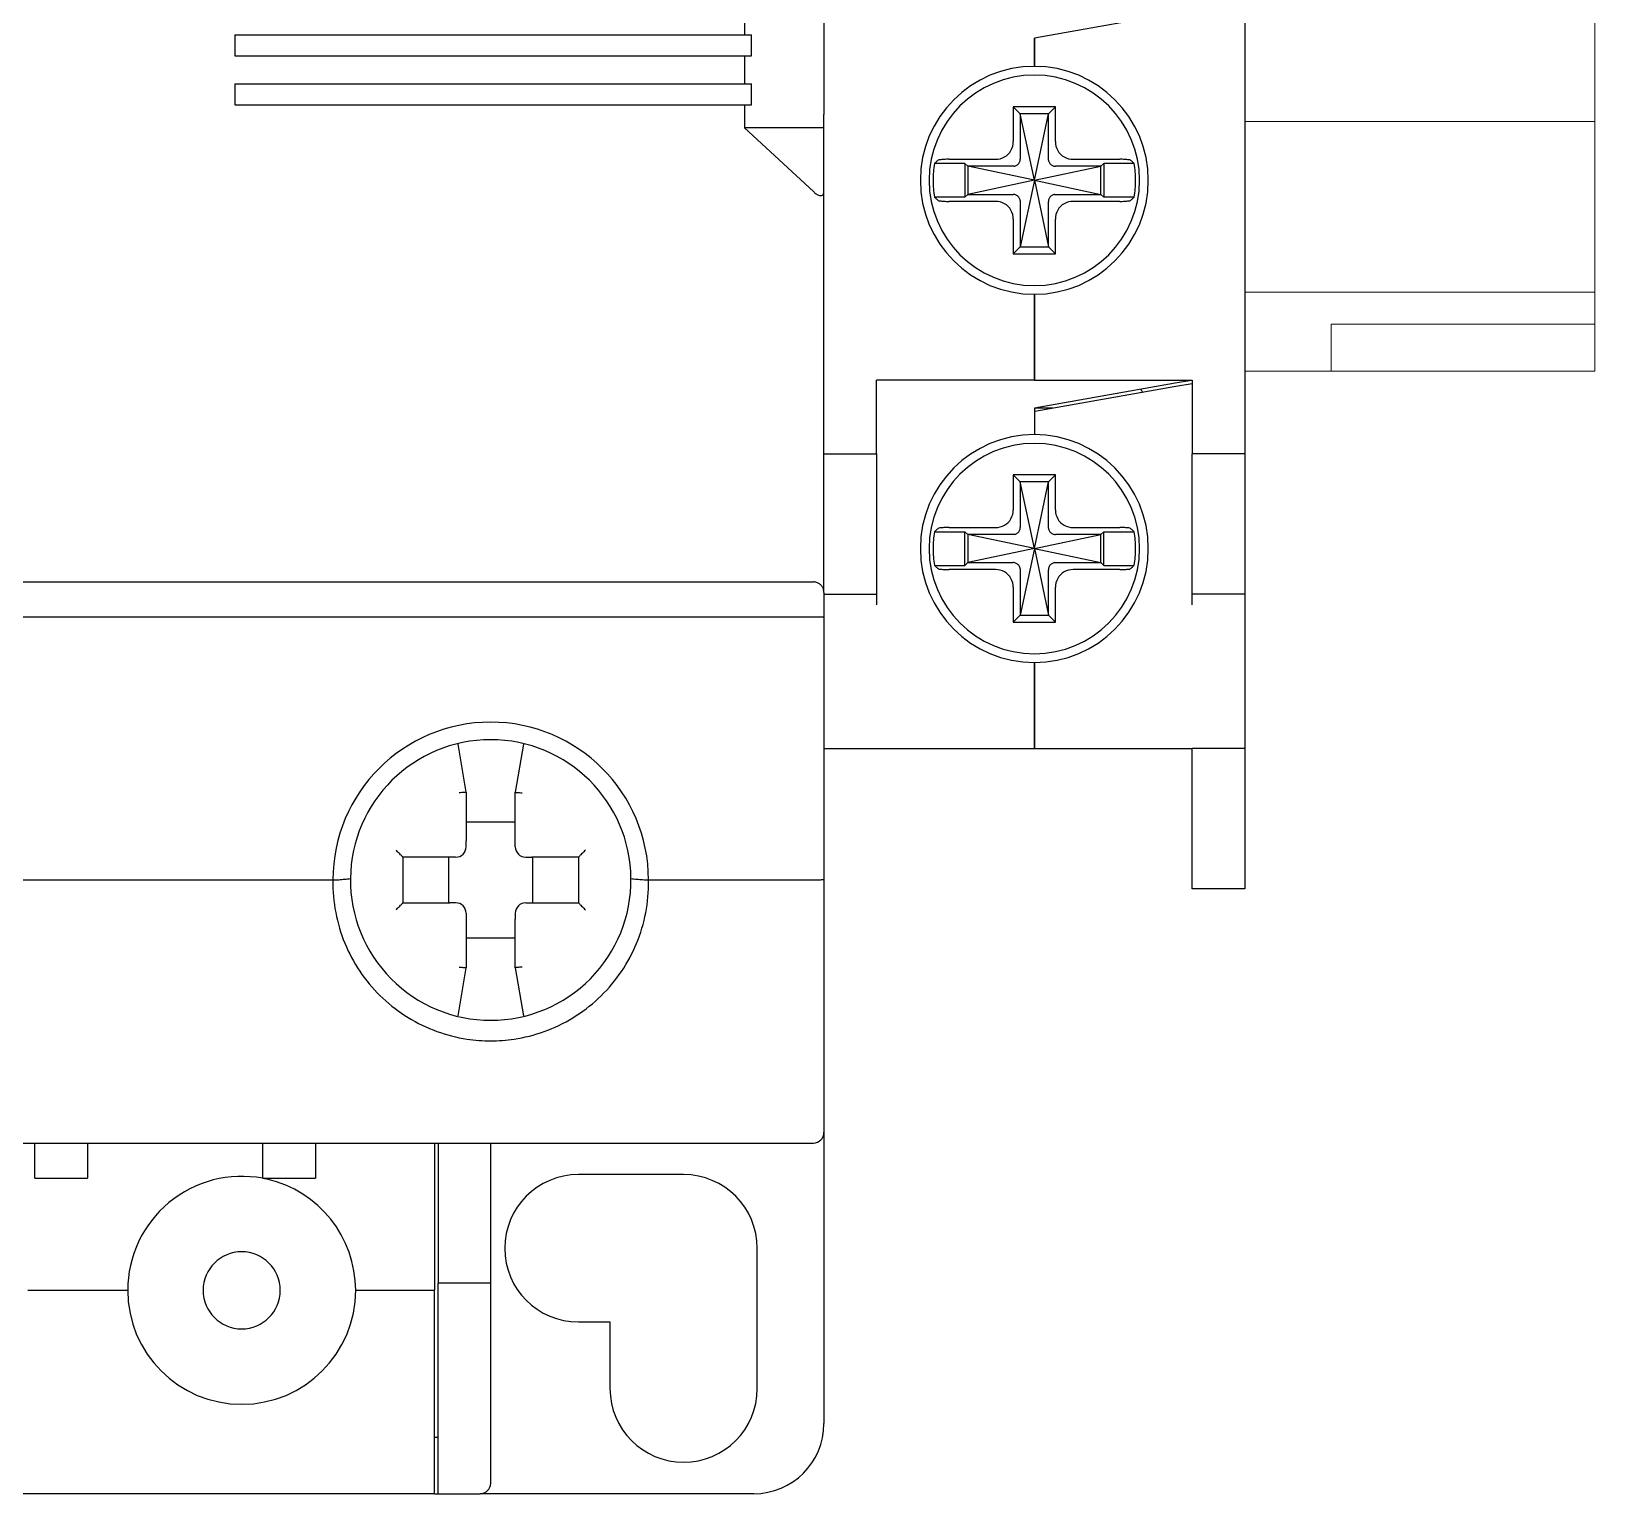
# Model space of a CAD drawing. Header units: millimetres. Extents: x 0 to 3804, y 0 to 2690.
# Drawn here: x 2135.85 to 2180.43, y 1877.71 to 1919.41 of the extents above; entities that cross this region are included whole.
import ezdxf

# ---------------------------------------------------------------- set-up
doc = ezdxf.new("R2010")
doc.units = ezdxf.units.MM
doc.linetypes.add('HIDDEN2', pattern=[4.7625, 3.175, -1.5875])
for name, color, linetype in [('01', 7, 'HIDDEN2'), ('E600_Gen', 4, 'Continuous'), ('도면층1', 3, 'Continuous')]:
    doc.layers.add(name, color=color, linetype=linetype)

# ---------------------------------------------------------------- blocks, each defined once
blk = doc.blocks.new('MFNN')
at = {"layer": '01', "color": 6, "linetype": 'Continuous', "lineweight": 9}
for p, q in [((-10647.646, 39819.268), (-10647.646, 39777.276)), ((-10637.668, 39819.268), (-10637.668, 39777.276)), ((-10647.646, 39784.396), (-10637.668, 39784.396)), ((-10647.646, 39779.534), (-10637.668, 39779.534)), ((-10647.646, 39778.622), (-10640.129, 39778.622)), ((-10640.129, 39777.276), (-10640.129, 39778.622)), ((-10637.668, 39777.276), (-10647.646, 39777.276))]:
    blk.add_line(p, q, dxfattribs=at)

msp = doc.modelspace()

# ---------------------------------------------------------------- linework, layer by layer
at = {"color": 7, "linetype": 'Continuous'}
for p, q in [((2156.186, 1920.105), (2156.186, 1919.305)), ((2141.648, 1919.305), (2156.186, 1919.305)), ((2141.648, 1919.305), (2141.648, 1918.705)), ((2156.186, 1919.305), (2156.386, 1919.305)), ((2156.386, 1918.705), (2156.386, 1919.305)), ((2141.648, 1918.705), (2156.186, 1918.705)), ((2156.186, 1918.705), (2156.386, 1918.705)), ((2156.186, 1918.705), (2156.186, 1917.905)), ((2141.648, 1917.905), (2156.186, 1917.905)), ((2141.648, 1917.905), (2141.648, 1917.305)), ((2156.186, 1917.905), (2156.386, 1917.905)), ((2156.386, 1917.305), (2156.386, 1917.905)), ((2141.648, 1917.305), (2156.186, 1917.305)), ((2156.186, 1917.305), (2156.386, 1917.305)), ((2156.186, 1917.305), (2156.186, 1916.655)), ((2158.448, 1916.655), (2156.186, 1916.655)), ((2156.186, 1916.655), (2158.148, 1914.834))]:
    msp.add_line(p, q, dxfattribs=at)
msp.add_open_spline([(2158.148, 1914.834), (2158.172, 1914.812), (2158.218, 1914.774), (2158.289, 1914.733), (2158.353, 1914.714), (2158.411, 1914.726), (2158.445, 1914.774), (2158.448, 1914.813), (2158.448, 1914.834)], degree=3, knots=[0, 0, 0, 0, 0.0962463, 0.179506, 0.2442074, 0.2946497, 0.3447891, 0.4079797, 0.4079797, 0.4079797, 0.4079797], dxfattribs=at)
at = {"layer": '도면층1', "color": 7, "linetype": 'Continuous'}
for p, q in [((2170.448, 1954.055), (2170.448, 1907.355)), ((2158.448, 1942.705), (2158.448, 1918.705)), ((2168.948, 1920.005), (2164.448, 1919.212)), ((2168.948, 1920.005), (2164.448, 1919.212)), ((2164.448, 1918.405), (2164.448, 1919.212)), ((2164.448, 1919.212), (2164.448, 1918.405)), ((2158.448, 1918.705), (2158.448, 1917.032)), ((2158.448, 1903.405), (2158.448, 1917.032)), ((2164.048, 1917.055), (2163.848, 1917.255)), ((2163.848, 1917.255), (2163.848, 1916.26)), ((2165.048, 1917.255), (2163.848, 1917.255)), ((2164.448, 1915.155), (2164.048, 1917.055)), ((2164.848, 1917.055), (2164.048, 1917.055)), ((2164.048, 1917.055), (2164.048, 1915.757)), ((2164.448, 1915.155), (2164.848, 1917.055)), ((2164.848, 1917.055), (2165.048, 1917.255)), ((2164.848, 1915.757), (2164.848, 1917.055)), ((2165.048, 1916.26), (2165.048, 1917.255)), ((2162.468, 1915.635), (2161.602, 1915.635)), ((2162.015, 1915.755), (2163.343, 1915.755)), ((2162.468, 1915.635), (2162.468, 1914.675)), ((2162.548, 1915.555), (2162.468, 1915.635)), ((2164.448, 1915.155), (2162.548, 1915.555)), ((2163.846, 1915.555), (2162.548, 1915.555)), ((2162.548, 1915.555), (2162.548, 1914.755)), ((2164.448, 1915.155), (2166.348, 1915.555)), ((2166.348, 1915.555), (2165.05, 1915.555)), ((2165.553, 1915.755), (2166.882, 1915.755)), ((2166.348, 1915.555), (2166.428, 1915.635)), ((2166.348, 1914.755), (2166.348, 1915.555)), ((2166.428, 1915.635), (2166.428, 1914.675)), ((2167.294, 1915.635), (2166.428, 1915.635)), ((2164.448, 1915.155), (2162.548, 1914.755)), ((2164.448, 1915.155), (2164.048, 1913.255)), ((2164.448, 1915.155), (2164.848, 1913.255)), ((2164.448, 1915.155), (2166.348, 1914.755)), ((2162.468, 1914.675), (2161.602, 1914.675)), ((2162.548, 1914.755), (2162.468, 1914.675)), ((2162.548, 1914.755), (2163.846, 1914.755)), ((2165.05, 1914.755), (2166.348, 1914.755)), ((2166.348, 1914.755), (2166.428, 1914.675)), ((2167.294, 1914.675), (2166.428, 1914.675)), ((2163.343, 1914.555), (2162.015, 1914.555)), ((2164.048, 1914.553), (2164.048, 1913.255)), ((2164.848, 1913.255), (2164.848, 1914.553)), ((2166.882, 1914.555), (2165.553, 1914.555)), ((2163.848, 1914.05), (2163.848, 1913.055)), ((2165.048, 1913.055), (2165.048, 1914.05)), ((2164.048, 1913.255), (2163.848, 1913.055)), ((2163.848, 1913.055), (2165.048, 1913.055)), ((2164.048, 1913.255), (2164.848, 1913.255)), ((2164.848, 1913.255), (2165.048, 1913.055)), ((2164.448, 1909.455), (2164.448, 1911.905)), ((2164.448, 1911.905), (2164.448, 1909.455)), ((2164.448, 1909.455), (2159.948, 1909.455)), ((2159.948, 1907.355), (2159.948, 1909.455)), ((2164.448, 1909.455), (2168.948, 1909.455)), ((2168.463, 1909.37), (2164.448, 1908.662)), ((2168.48, 1909.273), (2164.465, 1908.565)), ((2168.931, 1909.452), (2168.463, 1909.37)), ((2168.948, 1909.355), (2168.48, 1909.273)), ((2168.948, 1909.455), (2168.948, 1907.355)), ((2164.448, 1908.662), (2164.448, 1908.562)), ((2164.978, 1908.655), (2164.448, 1908.655)), ((2164.465, 1908.565), (2164.448, 1908.562)), ((2164.448, 1908.562), (2164.448, 1907.905)), ((2164.448, 1908.562), (2164.448, 1907.905)), ((2158.448, 1907.355), (2159.948, 1907.355)), ((2159.948, 1907.355), (2159.948, 1903.355)), ((2170.448, 1907.355), (2168.948, 1907.355)), ((2168.948, 1903.355), (2168.948, 1907.355)), ((2170.448, 1907.355), (2170.448, 1903.355)), ((2163.848, 1906.755), (2163.848, 1905.76)), ((2164.048, 1906.555), (2163.848, 1906.755)), ((2165.048, 1906.755), (2163.848, 1906.755)), ((2164.848, 1906.555), (2165.048, 1906.755)), ((2165.048, 1905.76), (2165.048, 1906.755)), ((2164.448, 1904.655), (2164.048, 1906.555)), ((2164.048, 1906.555), (2164.048, 1905.257)), ((2164.848, 1906.555), (2164.048, 1906.555)), ((2164.448, 1904.655), (2164.848, 1906.555)), ((2164.848, 1905.257), (2164.848, 1906.555)), ((2161.602, 1905.135), (2162.468, 1905.135)), ((2162.015, 1905.255), (2163.343, 1905.255)), ((2162.468, 1904.175), (2162.468, 1905.135)), ((2162.548, 1905.055), (2162.468, 1905.135)), ((2164.448, 1904.655), (2162.548, 1905.055)), ((2163.846, 1905.055), (2162.548, 1905.055)), ((2162.548, 1905.055), (2162.548, 1904.255)), ((2164.448, 1904.655), (2166.348, 1905.055)), ((2166.348, 1905.055), (2165.05, 1905.055)), ((2165.553, 1905.255), (2166.882, 1905.255)), ((2166.348, 1905.055), (2166.428, 1905.135)), ((2166.348, 1904.255), (2166.348, 1905.055)), ((2166.428, 1905.135), (2167.294, 1905.135)), ((2166.428, 1904.175), (2166.428, 1905.135)), ((2164.448, 1904.655), (2162.548, 1904.255)), ((2164.448, 1904.655), (2164.048, 1902.755)), ((2164.448, 1904.655), (2164.848, 1902.755)), ((2164.448, 1904.655), (2166.348, 1904.255)), ((2161.602, 1904.175), (2162.468, 1904.175)), ((2163.343, 1904.055), (2162.015, 1904.055)), ((2162.548, 1904.255), (2162.468, 1904.175)), ((2162.548, 1904.255), (2163.846, 1904.255)), ((2164.048, 1904.053), (2164.048, 1902.755)), ((2164.848, 1902.755), (2164.848, 1904.053)), ((2165.05, 1904.255), (2166.348, 1904.255)), ((2166.882, 1904.055), (2165.553, 1904.055)), ((2166.348, 1904.255), (2166.428, 1904.175)), ((2166.428, 1904.175), (2167.294, 1904.175)), ((2103.748, 1903.705), (2158.148, 1903.705)), ((2163.848, 1903.55), (2163.848, 1902.555)), ((2165.048, 1902.555), (2165.048, 1903.55)), ((2158.448, 1903.405), (2158.448, 1902.705)), ((2158.448, 1903.355), (2159.948, 1903.355)), ((2159.948, 1903.355), (2159.948, 1903.055)), ((2170.448, 1903.355), (2168.948, 1903.355)), ((2168.948, 1903.055), (2168.948, 1903.355)), ((2170.448, 1903.355), (2170.448, 1903.055)), ((2170.448, 1903.055), (2170.448, 1898.955)), ((2103.448, 1902.705), (2158.448, 1902.705)), ((2158.448, 1902.705), (2158.448, 1895.232)), ((2158.448, 1902.705), (2158.448, 1895.232)), ((2164.048, 1902.755), (2163.848, 1902.555)), ((2164.048, 1902.755), (2164.848, 1902.755)), ((2164.848, 1902.755), (2165.048, 1902.555)), ((2163.848, 1902.555), (2165.048, 1902.555)), ((2164.448, 1898.955), (2164.448, 1901.405)), ((2164.448, 1901.405), (2164.448, 1898.955)), ((2148.248, 1897.705), (2148.017, 1899.081)), ((2149.88, 1899.081), (2149.648, 1897.705)), ((2158.448, 1898.955), (2164.448, 1898.955)), ((2164.448, 1898.955), (2168.948, 1898.955)), ((2170.448, 1898.955), (2168.948, 1898.955)), ((2168.948, 1894.955), (2168.948, 1898.955)), ((2170.448, 1898.955), (2170.448, 1894.955)), ((2148.248, 1897.705), (2148.248, 1896.326)), ((2148.248, 1897.705), (2148.248, 1896.326)), ((2149.648, 1896.326), (2149.648, 1897.705)), ((2149.648, 1896.326), (2149.648, 1897.705)), ((2149.648, 1896.855), (2148.248, 1896.855)), ((2148.248, 1896.155), (2148.248, 1896.326)), ((2149.648, 1896.155), (2149.648, 1896.326)), ((2146.448, 1894.555), (2146.448, 1895.855)), ((2147.778, 1895.855), (2146.448, 1895.855)), ((2147.778, 1895.855), (2146.448, 1895.855)), ((2147.748, 1895.855), (2147.748, 1894.555)), ((2147.948, 1895.855), (2147.778, 1895.855)), ((2149.948, 1895.855), (2150.119, 1895.855)), ((2151.448, 1895.855), (2150.119, 1895.855)), ((2151.448, 1895.855), (2150.119, 1895.855)), ((2150.148, 1894.555), (2150.148, 1895.855)), ((2151.448, 1895.855), (2151.448, 1894.555)), ((2135.448, 1895.205), (2144.448, 1895.205)), ((2153.448, 1895.205), (2158.148, 1895.205)), ((2158.448, 1895.232), (2158.448, 1888.005)), ((2170.448, 1894.955), (2168.948, 1894.955)), ((2146.448, 1894.555), (2147.778, 1894.555)), ((2146.448, 1894.555), (2147.778, 1894.555)), ((2147.948, 1894.555), (2147.778, 1894.555)), ((2148.248, 1894.255), (2148.248, 1894.085)), ((2149.648, 1894.255), (2149.648, 1894.085)), ((2149.948, 1894.555), (2150.119, 1894.555)), ((2150.119, 1894.555), (2151.448, 1894.555)), ((2150.119, 1894.555), (2151.448, 1894.555)), ((2148.248, 1894.085), (2148.248, 1892.705)), ((2148.248, 1894.085), (2148.248, 1892.705)), ((2149.648, 1892.705), (2149.648, 1894.085)), ((2149.648, 1892.705), (2149.648, 1894.085)), ((2148.248, 1893.555), (2149.648, 1893.555)), ((2148.017, 1891.33), (2148.248, 1892.705)), ((2149.648, 1892.705), (2149.88, 1891.33)), ((2158.448, 1888.005), (2158.448, 1879.705)), ((2103.748, 1887.705), (2158.148, 1887.705)), ((2135.948, 1886.705), (2135.948, 1887.705)), ((2137.448, 1887.705), (2137.448, 1886.705)), ((2142.448, 1886.705), (2142.448, 1887.705)), ((2143.948, 1887.705), (2143.948, 1886.705)), ((2147.348, 1887.705), (2147.348, 1883.705)), ((2147.448, 1887.705), (2147.448, 1883.705)), ((2148.948, 1883.705), (2148.948, 1887.705)), ((2135.948, 1886.705), (2137.448, 1886.705)), ((2142.448, 1886.705), (2143.948, 1886.705)), ((2154.448, 1886.805), (2151.448, 1886.805)), ((2156.548, 1880.705), (2156.548, 1884.705)), ((2135.748, 1883.505), (2138.598, 1883.505)), ((2145.098, 1883.505), (2147.348, 1883.505)), ((2147.348, 1883.705), (2147.348, 1883.505)), ((2147.348, 1877.705), (2147.348, 1883.505)), ((2148.948, 1883.705), (2147.448, 1883.705)), ((2147.448, 1883.505), (2147.448, 1883.705)), ((2147.448, 1877.705), (2147.448, 1883.505)), ((2148.948, 1878.005), (2148.948, 1883.705)), ((2151.448, 1882.605), (2152.348, 1882.605)), ((2152.348, 1882.605), (2152.348, 1880.705)), ((2147.448, 1879.305), (2147.348, 1879.305)), ((2147.348, 1877.705), (2114.548, 1877.705)), ((2147.348, 1877.705), (2147.448, 1877.705)), ((2147.448, 1877.705), (2148.648, 1877.705)), ((2156.448, 1877.705), (2148.648, 1877.705))]:
    msp.add_line(p, q, dxfattribs=at)
for centre, radius, start, end in [((2164.448, 1915.155), 3.25, 90, 270), ((2164.448, 1915.155), 3.25, 270, 90), ((2164.448, 1915.155), 3, 0, 180), ((2164.448, 1915.155), 2.886, 170.427, 180), ((2164.448, 1915.155), 2.886, 0, 9.573), ((2164.448, 1915.155), 3, 180, 0), ((2164.448, 1915.155), 2.886, 180, 189.573), ((2164.448, 1915.155), 2.886, 350.427, 0), ((2167.948, 1909.392), 0.5, 202.8756, 215.3737), ((2164.448, 1904.655), 3.25, 90, 270), ((2164.448, 1904.655), 3, 0, 180), ((2164.448, 1904.655), 3.25, 270, 90), ((2164.448, 1904.655), 2.886, 170.427, 180), ((2164.448, 1904.655), 2.886, 0, 9.573), ((2164.448, 1904.655), 3, 180, 0), ((2164.448, 1904.655), 2.886, 180, 189.573), ((2164.448, 1904.655), 2.886, 350.427, 0), ((2148.948, 1895.205), 4.5, 0, 180), ((2148.948, 1895.205), 4, 90, 179.4428), ((2148.948, 1895.205), 4, 0.5582, 90), ((2147.948, 1896.155), 0.3, 270, 0), ((2147.948, 1896.155), 0.3, 270, 0), ((2149.948, 1896.155), 0.3, 180, 270), ((2149.948, 1896.155), 0.3, 180, 270), ((2148.948, 1895.205), 4, 179.4428, 270), ((2148.948, 1895.205), 4, 270, 0.5582), ((2147.948, 1894.255), 0.3, 0, 90), ((2147.948, 1894.255), 0.3, 0, 90), ((2149.948, 1894.255), 0.3, 90, 180), ((2149.948, 1894.255), 0.3, 90, 180), ((2158.148, 1888.005), 0.3, 270, 0), ((2141.848, 1883.505), 3.25, 79.3577, 180), ((2141.848, 1883.505), 3.25, 77.1429, 79.3577), ((2141.848, 1883.505), 3.25, 0, 77.1429), ((2151.448, 1884.705), 2.1, 90, 270), ((2154.448, 1884.705), 2.1, 0, 90), ((2141.848, 1883.505), 1.1, 0, 180), ((2141.848, 1883.505), 3.25, 180, 0), ((2141.848, 1883.505), 1.1, 180, 0), ((2154.448, 1880.705), 2.1, 180, 0), ((2156.448, 1879.705), 2, 270, 0), ((2148.648, 1878.005), 0.3, 270, 0)]:
    msp.add_arc(centre, radius, start, end, dxfattribs=at)
for points, knots in [([(2163.343, 1915.755), (2163.431, 1915.755), (2163.609, 1915.8), (2163.803, 1915.994), (2163.848, 1916.172), (2163.848, 1916.26)], [0, 0, 0, 0, 0.2633827, 0.5223901, 0.7862196, 0.7862196, 0.7862196, 0.7862196]), ([(2165.048, 1916.26), (2165.048, 1916.172), (2165.093, 1915.994), (2165.287, 1915.8), (2165.465, 1915.755), (2165.553, 1915.755)], [0, 0, 0, 0, 0.2633387, 0.5224242, 0.7862196, 0.7862196, 0.7862196, 0.7862196]), ([(2161.702, 1915.728), (2161.691, 1915.718), (2161.669, 1915.697), (2161.635, 1915.666), (2161.613, 1915.646), (2161.602, 1915.635)], [0, 0, 0, 0, 0.0455378, 0.0909437, 0.1362268, 0.1362268, 0.1362268, 0.1362268]), ([(2162.015, 1915.755), (2161.966, 1915.755), (2161.877, 1915.755), (2161.777, 1915.742), (2161.715, 1915.74), (2161.702, 1915.728)], [0, 0, 0, 0, 0.1476378, 0.2614907, 0.3149616, 0.3149616, 0.3149616, 0.3149616]), ([(2163.871, 1915.557), (2163.868, 1915.557), (2163.863, 1915.556), (2163.855, 1915.555), (2163.849, 1915.555), (2163.846, 1915.555)], [0, 0, 0, 0, 0.00795294, 0.0160539, 0.02427723, 0.02427723, 0.02427723, 0.02427723]), ([(2163.871, 1915.557), (2163.899, 1915.561), (2163.957, 1915.583), (2164.02, 1915.647), (2164.043, 1915.704), (2164.047, 1915.733)], [0, 0, 0, 0, 0.0874412, 0.1770622, 0.2645034, 0.2645034, 0.2645034, 0.2645034]), ([(2164.047, 1915.733), (2164.047, 1915.736), (2164.048, 1915.741), (2164.048, 1915.749), (2164.048, 1915.755), (2164.048, 1915.757)], [0, 0, 0, 0, 0.00795294, 0.0160539, 0.02427723, 0.02427723, 0.02427723, 0.02427723]), ([(2164.85, 1915.733), (2164.85, 1915.736), (2164.849, 1915.741), (2164.848, 1915.749), (2164.848, 1915.755), (2164.848, 1915.757)], [0, 0, 0, 0, 0.00795294, 0.0160539, 0.02427723, 0.02427723, 0.02427723, 0.02427723]), ([(2164.85, 1915.733), (2164.854, 1915.704), (2164.876, 1915.647), (2164.94, 1915.583), (2164.997, 1915.561), (2165.026, 1915.557)], [0, 0, 0, 0, 0.0874412, 0.1770622, 0.2645034, 0.2645034, 0.2645034, 0.2645034]), ([(2165.026, 1915.557), (2165.029, 1915.557), (2165.034, 1915.556), (2165.042, 1915.555), (2165.048, 1915.555), (2165.05, 1915.555)], [0, 0, 0, 0, 0.00795294, 0.01605389, 0.02427723, 0.02427723, 0.02427723, 0.02427723]), ([(2167.194, 1915.728), (2167.181, 1915.74), (2167.12, 1915.742), (2167.02, 1915.755), (2166.931, 1915.755), (2166.882, 1915.755)], [0, 0, 0, 0, 0.0534709, 0.1673238, 0.3149616, 0.3149616, 0.3149616, 0.3149616]), ([(2167.294, 1915.635), (2167.283, 1915.646), (2167.261, 1915.666), (2167.228, 1915.697), (2167.206, 1915.718), (2167.194, 1915.728)], [0, 0, 0, 0, 0.0452818, 0.0906877, 0.1362268, 0.1362268, 0.1362268, 0.1362268]), ([(2161.602, 1914.675), (2161.613, 1914.665), (2161.635, 1914.644), (2161.669, 1914.613), (2161.691, 1914.593), (2161.702, 1914.583)], [0, 0, 0, 0, 0.0452818, 0.0906877, 0.1362268, 0.1362268, 0.1362268, 0.1362268]), ([(2163.871, 1914.754), (2163.868, 1914.754), (2163.863, 1914.755), (2163.855, 1914.755), (2163.849, 1914.755), (2163.846, 1914.755)], [0, 0, 0, 0, 0.00795294, 0.0160539, 0.02427723, 0.02427723, 0.02427723, 0.02427723]), ([(2164.047, 1914.578), (2164.043, 1914.606), (2164.02, 1914.664), (2163.957, 1914.727), (2163.899, 1914.75), (2163.871, 1914.754)], [0, 0, 0, 0, 0.0874412, 0.1770622, 0.2645034, 0.2645034, 0.2645034, 0.2645034]), ([(2165.026, 1914.754), (2164.997, 1914.75), (2164.94, 1914.727), (2164.876, 1914.664), (2164.854, 1914.606), (2164.85, 1914.578)], [0, 0, 0, 0, 0.0874412, 0.1770622, 0.2645034, 0.2645034, 0.2645034, 0.2645034]), ([(2165.026, 1914.754), (2165.029, 1914.754), (2165.034, 1914.755), (2165.042, 1914.755), (2165.048, 1914.755), (2165.05, 1914.755)], [0, 0, 0, 0, 0.00795294, 0.01605389, 0.02427723, 0.02427723, 0.02427723, 0.02427723]), ([(2167.194, 1914.583), (2167.206, 1914.593), (2167.228, 1914.613), (2167.261, 1914.644), (2167.283, 1914.665), (2167.294, 1914.675)], [0, 0, 0, 0, 0.0455378, 0.0909437, 0.1362268, 0.1362268, 0.1362268, 0.1362268]), ([(2161.702, 1914.583), (2161.715, 1914.571), (2161.777, 1914.569), (2161.877, 1914.555), (2161.966, 1914.555), (2162.015, 1914.555)], [0, 0, 0, 0, 0.0534709, 0.1673238, 0.3149616, 0.3149616, 0.3149616, 0.3149616]), ([(2163.848, 1914.05), (2163.848, 1914.138), (2163.803, 1914.316), (2163.61, 1914.51), (2163.431, 1914.555), (2163.343, 1914.555)], [0, 0, 0, 0, 0.2633384, 0.5224244, 0.7862196, 0.7862196, 0.7862196, 0.7862196]), ([(2164.047, 1914.578), (2164.047, 1914.575), (2164.048, 1914.57), (2164.048, 1914.562), (2164.048, 1914.556), (2164.048, 1914.553)], [0, 0, 0, 0, 0.00795294, 0.0160539, 0.02427723, 0.02427723, 0.02427723, 0.02427723]), ([(2164.85, 1914.578), (2164.85, 1914.575), (2164.849, 1914.57), (2164.848, 1914.562), (2164.848, 1914.556), (2164.848, 1914.553)], [0, 0, 0, 0, 0.00795294, 0.0160539, 0.02427723, 0.02427723, 0.02427723, 0.02427723]), ([(2165.553, 1914.555), (2165.465, 1914.555), (2165.287, 1914.51), (2165.093, 1914.317), (2165.048, 1914.138), (2165.048, 1914.05)], [0, 0, 0, 0, 0.2632905, 0.5224615, 0.7862195, 0.7862195, 0.7862195, 0.7862195]), ([(2166.882, 1914.555), (2166.931, 1914.555), (2167.02, 1914.555), (2167.12, 1914.569), (2167.181, 1914.571), (2167.194, 1914.583)], [0, 0, 0, 0, 0.1476378, 0.2614907, 0.3149616, 0.3149616, 0.3149616, 0.3149616]), ([(2163.343, 1905.255), (2163.431, 1905.255), (2163.609, 1905.3), (2163.803, 1905.494), (2163.848, 1905.672), (2163.848, 1905.76)], [0, 0, 0, 0, 0.2632905, 0.5224615, 0.7862195, 0.7862195, 0.7862195, 0.7862195]), ([(2165.048, 1905.76), (2165.048, 1905.672), (2165.093, 1905.494), (2165.287, 1905.3), (2165.465, 1905.255), (2165.553, 1905.255)], [0, 0, 0, 0, 0.2633384, 0.5224244, 0.7862196, 0.7862196, 0.7862196, 0.7862196]), ([(2161.702, 1905.228), (2161.691, 1905.218), (2161.669, 1905.197), (2161.635, 1905.166), (2161.613, 1905.146), (2161.602, 1905.135)], [0, 0, 0, 0, 0.0455378, 0.0909437, 0.1362268, 0.1362268, 0.1362268, 0.1362268]), ([(2162.015, 1905.255), (2161.966, 1905.255), (2161.877, 1905.255), (2161.777, 1905.242), (2161.715, 1905.24), (2161.702, 1905.228)], [0, 0, 0, 0, 0.1476378, 0.2614907, 0.3149616, 0.3149616, 0.3149616, 0.3149616]), ([(2163.871, 1905.057), (2163.868, 1905.057), (2163.863, 1905.056), (2163.855, 1905.055), (2163.849, 1905.055), (2163.846, 1905.055)], [0, 0, 0, 0, 0.00795294, 0.0160539, 0.02427723, 0.02427723, 0.02427723, 0.02427723]), ([(2163.871, 1905.057), (2163.899, 1905.061), (2163.957, 1905.083), (2164.02, 1905.147), (2164.043, 1905.204), (2164.047, 1905.233)], [0, 0, 0, 0, 0.0874412, 0.1770622, 0.2645034, 0.2645034, 0.2645034, 0.2645034]), ([(2164.047, 1905.233), (2164.047, 1905.236), (2164.048, 1905.241), (2164.048, 1905.249), (2164.048, 1905.255), (2164.048, 1905.257)], [0, 0, 0, 0, 0.00795294, 0.0160539, 0.02427723, 0.02427723, 0.02427723, 0.02427723]), ([(2164.85, 1905.233), (2164.85, 1905.236), (2164.849, 1905.241), (2164.848, 1905.249), (2164.848, 1905.255), (2164.848, 1905.257)], [0, 0, 0, 0, 0.00795294, 0.0160539, 0.02427723, 0.02427723, 0.02427723, 0.02427723]), ([(2164.85, 1905.233), (2164.854, 1905.204), (2164.876, 1905.147), (2164.94, 1905.083), (2164.997, 1905.061), (2165.026, 1905.057)], [0, 0, 0, 0, 0.0874412, 0.1770622, 0.2645034, 0.2645034, 0.2645034, 0.2645034]), ([(2165.026, 1905.057), (2165.029, 1905.057), (2165.034, 1905.056), (2165.042, 1905.055), (2165.048, 1905.055), (2165.05, 1905.055)], [0, 0, 0, 0, 0.00795294, 0.01605389, 0.02427723, 0.02427723, 0.02427723, 0.02427723]), ([(2167.194, 1905.228), (2167.181, 1905.24), (2167.12, 1905.242), (2167.02, 1905.255), (2166.931, 1905.255), (2166.882, 1905.255)], [0, 0, 0, 0, 0.0534709, 0.1673238, 0.3149616, 0.3149616, 0.3149616, 0.3149616]), ([(2167.294, 1905.135), (2167.283, 1905.146), (2167.261, 1905.166), (2167.228, 1905.197), (2167.206, 1905.218), (2167.194, 1905.228)], [0, 0, 0, 0, 0.0452818, 0.0906877, 0.1362268, 0.1362268, 0.1362268, 0.1362268]), ([(2161.602, 1904.175), (2161.613, 1904.165), (2161.635, 1904.144), (2161.669, 1904.113), (2161.691, 1904.093), (2161.702, 1904.083)], [0, 0, 0, 0, 0.0452818, 0.0906877, 0.1362268, 0.1362268, 0.1362268, 0.1362268]), ([(2161.702, 1904.083), (2161.715, 1904.071), (2161.777, 1904.069), (2161.877, 1904.055), (2161.966, 1904.055), (2162.015, 1904.055)], [0, 0, 0, 0, 0.0534709, 0.1673238, 0.3149616, 0.3149616, 0.3149616, 0.3149616]), ([(2163.848, 1903.55), (2163.848, 1903.638), (2163.803, 1903.816), (2163.61, 1904.01), (2163.431, 1904.055), (2163.343, 1904.055)], [0, 0, 0, 0, 0.2633387, 0.5224242, 0.7862196, 0.7862196, 0.7862196, 0.7862196]), ([(2163.871, 1904.254), (2163.868, 1904.254), (2163.863, 1904.255), (2163.855, 1904.255), (2163.849, 1904.255), (2163.846, 1904.255)], [0, 0, 0, 0, 0.00795294, 0.0160539, 0.02427723, 0.02427723, 0.02427723, 0.02427723]), ([(2164.047, 1904.078), (2164.043, 1904.106), (2164.02, 1904.164), (2163.957, 1904.227), (2163.899, 1904.25), (2163.871, 1904.254)], [0, 0, 0, 0, 0.0874412, 0.1770622, 0.2645034, 0.2645034, 0.2645034, 0.2645034]), ([(2164.047, 1904.078), (2164.047, 1904.075), (2164.048, 1904.07), (2164.048, 1904.062), (2164.048, 1904.056), (2164.048, 1904.053)], [0, 0, 0, 0, 0.00795294, 0.0160539, 0.02427723, 0.02427723, 0.02427723, 0.02427723]), ([(2164.85, 1904.078), (2164.85, 1904.075), (2164.849, 1904.07), (2164.848, 1904.062), (2164.848, 1904.056), (2164.848, 1904.053)], [0, 0, 0, 0, 0.00795294, 0.0160539, 0.02427723, 0.02427723, 0.02427723, 0.02427723]), ([(2165.026, 1904.254), (2164.997, 1904.25), (2164.94, 1904.227), (2164.876, 1904.164), (2164.854, 1904.106), (2164.85, 1904.078)], [0, 0, 0, 0, 0.0874412, 0.1770622, 0.2645034, 0.2645034, 0.2645034, 0.2645034]), ([(2165.026, 1904.254), (2165.029, 1904.254), (2165.034, 1904.255), (2165.042, 1904.255), (2165.048, 1904.255), (2165.05, 1904.255)], [0, 0, 0, 0, 0.00795294, 0.01605389, 0.02427723, 0.02427723, 0.02427723, 0.02427723]), ([(2165.553, 1904.055), (2165.465, 1904.055), (2165.287, 1904.01), (2165.093, 1903.817), (2165.048, 1903.638), (2165.048, 1903.55)], [0, 0, 0, 0, 0.2633827, 0.5223901, 0.7862196, 0.7862196, 0.7862196, 0.7862196]), ([(2166.882, 1904.055), (2166.931, 1904.055), (2167.02, 1904.055), (2167.12, 1904.069), (2167.181, 1904.071), (2167.194, 1904.083)], [0, 0, 0, 0, 0.1476378, 0.2614907, 0.3149616, 0.3149616, 0.3149616, 0.3149616]), ([(2167.194, 1904.083), (2167.206, 1904.093), (2167.228, 1904.113), (2167.261, 1904.144), (2167.283, 1904.165), (2167.294, 1904.175)], [0, 0, 0, 0, 0.0455378, 0.0909437, 0.1362268, 0.1362268, 0.1362268, 0.1362268]), ([(2158.448, 1903.405), (2158.448, 1903.438), (2158.438, 1903.503), (2158.393, 1903.588), (2158.326, 1903.653), (2158.242, 1903.696), (2158.179, 1903.705), (2158.148, 1903.705)], [0, 0, 0, 0, 0.0988008, 0.1924706, 0.2830326, 0.3761682, 0.4692985, 0.4692985, 0.4692985, 0.4692985]), ([(2148.248, 1897.705), (2148.243, 1897.705), (2148.224, 1897.703), (2148.182, 1897.7), (2148.121, 1897.695), (2148.074, 1897.691), (2148.048, 1897.689)], [0, 0, 0, 0, 0.0153317, 0.058919, 0.1240255, 0.2006966, 0.2006966, 0.2006966, 0.2006966]), ([(2149.648, 1897.705), (2149.653, 1897.705), (2149.673, 1897.703), (2149.714, 1897.7), (2149.776, 1897.695), (2149.823, 1897.691), (2149.848, 1897.689)], [0, 0, 0, 0, 0.0153317, 0.058919, 0.1240255, 0.2006966, 0.2006966, 0.2006966, 0.2006966]), ([(2146.448, 1895.855), (2146.445, 1895.859), (2146.433, 1895.871), (2146.409, 1895.895), (2146.374, 1895.929), (2146.334, 1895.969), (2146.292, 1896.012), (2146.263, 1896.041), (2146.248, 1896.055)], [0, 0, 0, 0, 0.0149643, 0.0517887, 0.1018339, 0.1596822, 0.2213271, 0.2828427, 0.2828427, 0.2828427, 0.2828427]), ([(2151.648, 1896.055), (2151.634, 1896.041), (2151.605, 1896.012), (2151.562, 1895.969), (2151.522, 1895.929), (2151.488, 1895.895), (2151.464, 1895.871), (2151.452, 1895.859), (2151.448, 1895.855)], [0, 0, 0, 0, 0.0615156, 0.1231606, 0.1810088, 0.231054, 0.2678784, 0.2828427, 0.2828427, 0.2828427, 0.2828427]), ([(2144.448, 1895.205), (2144.504, 1895.21), (2144.617, 1895.212), (2144.783, 1895.229), (2144.894, 1895.239), (2144.949, 1895.244)], [0, 0, 0, 0, 0.168819, 0.3361386, 0.5017611, 0.5017611, 0.5017611, 0.5017611]), ([(2144.449, 1895.205), (2144.448, 1895.162), (2144.447, 1894.814), (2144.52, 1894.161), (2144.803, 1893.29), (2145.253, 1892.497), (2145.853, 1891.81), (2146.578, 1891.257), (2147.394, 1890.863), (2148.198, 1890.658), (2148.721, 1890.618), (2148.948, 1890.618)], [0, 0, 0, 0, 0.130937, 1.044186, 1.954991, 2.859112, 3.762926, 4.67151, 5.575891, 6.463527, 7.144069, 7.144069, 7.144069, 7.144069]), ([(2148.948, 1890.618), (2149.171, 1890.618), (2149.69, 1890.657), (2150.49, 1890.859), (2151.309, 1891.251), (2152.036, 1891.803), (2152.638, 1892.489), (2153.091, 1893.283), (2153.376, 1894.154), (2153.45, 1894.809), (2153.448, 1895.16), (2153.447, 1895.205)], [0, 0, 0, 0, 0.666683, 1.555472, 2.461017, 3.370722, 4.275631, 5.18091, 6.092917, 7.007321, 7.144067, 7.144067, 7.144067, 7.144067]), ([(2152.948, 1895.244), (2153.003, 1895.239), (2153.114, 1895.23), (2153.28, 1895.213), (2153.392, 1895.21), (2153.448, 1895.205)], [0, 0, 0, 0, 0.165564, 0.3328837, 0.5017573, 0.5017573, 0.5017573, 0.5017573]), ([(2158.148, 1895.205), (2158.187, 1895.205), (2158.256, 1895.207), (2158.355, 1895.21), (2158.404, 1895.22), (2158.448, 1895.223), (2158.448, 1895.232)], [0, 0, 0, 0, 0.1150382, 0.2125397, 0.2779939, 0.3028517, 0.3028517, 0.3028517, 0.3028517]), ([(2146.248, 1894.355), (2146.263, 1894.37), (2146.292, 1894.399), (2146.334, 1894.442), (2146.374, 1894.481), (2146.409, 1894.516), (2146.433, 1894.54), (2146.445, 1894.552), (2146.448, 1894.555)], [0, 0, 0, 0, 0.0615157, 0.1231606, 0.1810088, 0.231054, 0.2678784, 0.2828427, 0.2828427, 0.2828427, 0.2828427]), ([(2151.448, 1894.555), (2151.452, 1894.552), (2151.464, 1894.54), (2151.488, 1894.516), (2151.522, 1894.481), (2151.562, 1894.442), (2151.605, 1894.399), (2151.634, 1894.37), (2151.648, 1894.355)], [0, 0, 0, 0, 0.0149643, 0.0517887, 0.1018339, 0.1596822, 0.2213271, 0.2828427, 0.2828427, 0.2828427, 0.2828427]), ([(2148.048, 1892.722), (2148.074, 1892.72), (2148.121, 1892.716), (2148.182, 1892.711), (2148.224, 1892.707), (2148.243, 1892.706), (2148.248, 1892.705)], [0, 0, 0, 0, 0.0766711, 0.1417776, 0.1853649, 0.2006966, 0.2006966, 0.2006966, 0.2006966]), ([(2149.848, 1892.722), (2149.823, 1892.72), (2149.776, 1892.716), (2149.714, 1892.711), (2149.673, 1892.707), (2149.653, 1892.706), (2149.648, 1892.705)], [0, 0, 0, 0, 0.0766711, 0.1417776, 0.1853649, 0.2006966, 0.2006966, 0.2006966, 0.2006966])]:
    msp.add_open_spline(points, degree=3, knots=knots, dxfattribs=at)

# ---------------------------------------------------------------- block references
at = {"layer": 'E600_Gen', "color": 3, "xscale": -1}
msp.add_blockref('MFNN', (-8467.22, -37867.567), dxfattribs=at)

doc.saveas('drawing.dxf')
